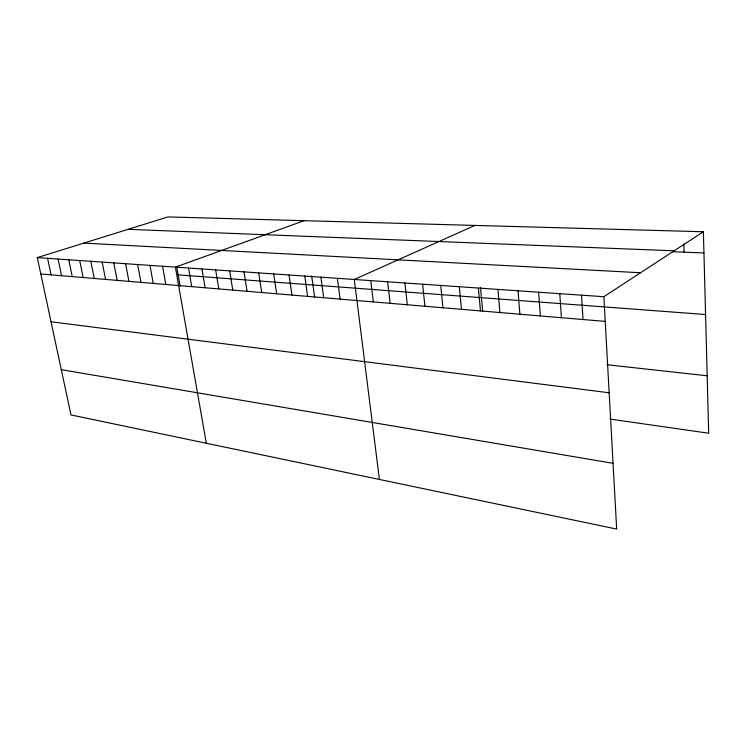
<?xml version="1.0" encoding="UTF-8"?>
<svg xmlns="http://www.w3.org/2000/svg" width="746" height="746" viewBox="0 0 746 746"><rect width="100%" height="100%" fill="white"/><g stroke="black" fill="none" stroke-linecap="round" stroke-linejoin="round"><path stroke-width="1.12" d="M603.859 296.712L616.681 529.082L70.982 414.944L37.3 257.603L603.859 296.712L703.385 231.754L708.7 433.221L609.976 419.084M474.913 225.423L354.294 279.48L379.406 479.454M304.088 220.685L175.394 267.133L206.325 443.255M37.3 257.603L167.99 216.918L703.385 231.754M128.126 229.32L674.197 250.805M672.622 251.71L703.944 252.959M83.832 243.112L640.581 272.747M178.135 274.854L705.567 314.532M40.806 273.969L605.22 321.395M606.964 364.729L707.189 375.788M51.036 321.768L609.156 392.778M61.293 369.68L613.053 463.331M47.595 258.312L51.082 274.836M58.085 259.039L61.564 275.712M68.781 259.776L72.241 276.617M79.691 260.531L83.132 277.531M90.816 261.296L94.238 278.463M102.174 262.079L105.568 279.414M113.756 262.881L117.131 280.384M125.57 263.692L128.927 281.373M137.637 264.532L140.966 282.389M149.955 265.38L153.256 283.415M162.544 266.247L165.808 284.478M176.746 266.9L180.14 286.277M188.524 268.038L191.722 286.65M201.942 268.97L205.103 287.779M215.659 269.912L218.783 288.926M229.675 270.882L232.761 290.101M244.017 271.87L247.057 291.304M258.694 272.887L261.687 292.525M273.698 273.922L276.645 293.784M289.066 274.976L291.956 295.071M304.788 276.067L307.622 296.386M311.679 275.871L314.663 297.57M320.892 277.176L323.671 297.738M337.397 278.314L340.101 299.118M370.762 280.617L373.336 301.906M387.622 281.783L390.13 303.324M404.901 282.976L407.325 304.769M422.59 284.198L424.94 306.242M440.727 285.448L442.984 307.762M459.322 286.734L461.494 309.32M478.391 288.049L480.461 310.914M480.499 287.369L482.662 311.39M497.946 289.401L499.923 312.546M518.022 290.781L519.887 314.225M538.621 292.208L540.374 315.94M559.78 293.672L561.412 317.712M581.516 295.164L583.018 319.53M683.793 244.007L684.054 252.167"/></g></svg>
